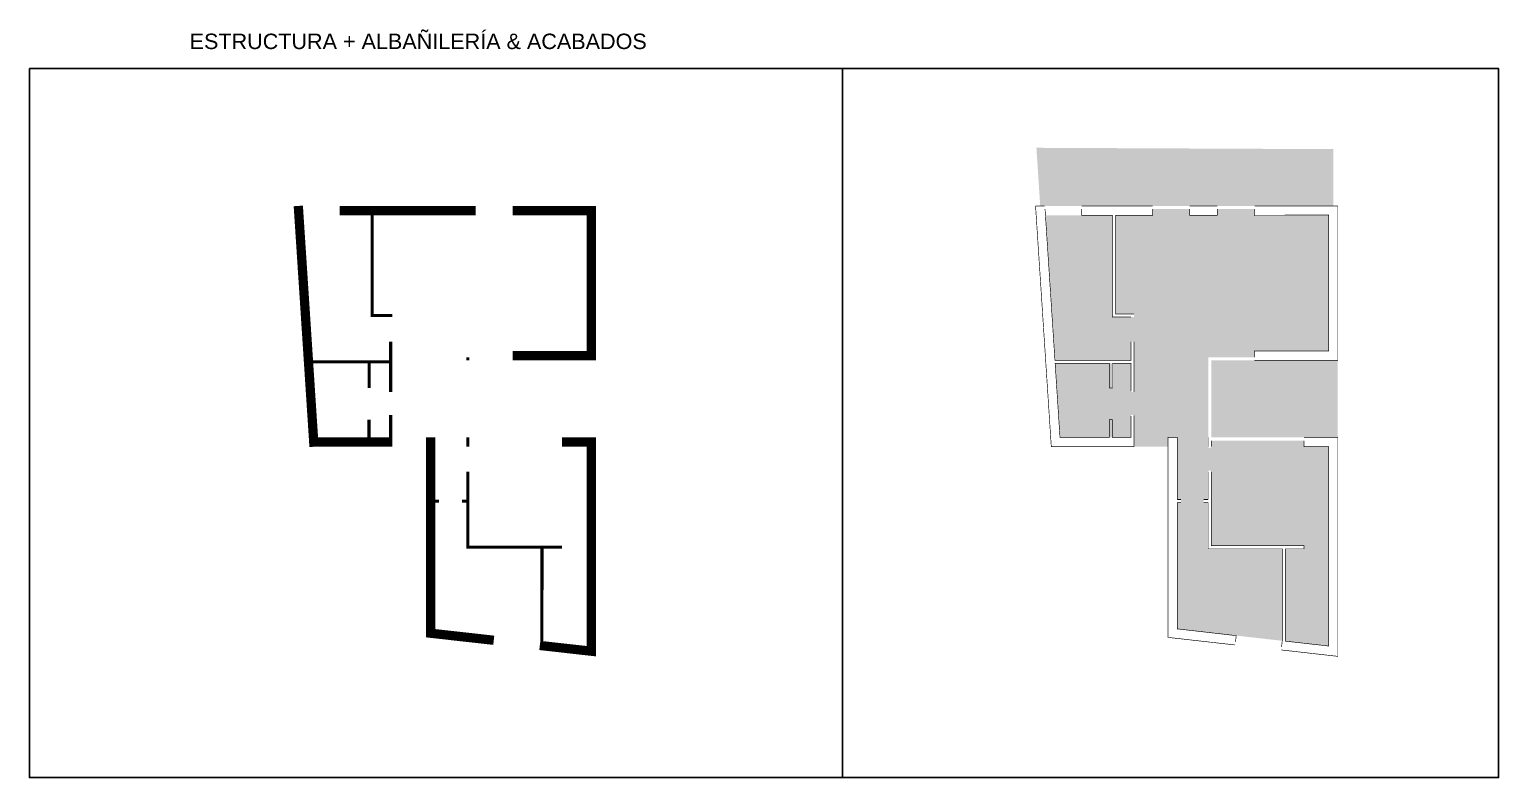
# Model space of a CAD drawing. Header units: metres. Extents: x -92 to 671, y -42 to 91.
# Drawn here: x 379.16 to 426.75, y -13.02 to 11.22 of the extents above; entities that cross this region are included whole.
import ezdxf

# ---------------------------------------------------------------- set-up
doc = ezdxf.new("R2010")
doc.units = ezdxf.units.M
doc.layers.add('01Texto 1', color=220, linetype='Continuous')
doc.layers.add('02Acabados', color=7, linetype='Continuous', lineweight=30)
doc.layers.add('02Albañilería', color=7, linetype='Continuous', lineweight=30)
doc.styles.get("Standard").update_dxf_attribs({"font": 'arial.ttf'})

msp = doc.modelspace()

# ---------------------------------------------------------------- hatches: boundary and pattern name
at = {"layer": '02Albañilería', "transparency": 33554483}
h = msp.add_hatch(color=142, dxfattribs=at)
h.dxf.hatch_style = 1
h.paths.add_polyline_path([(421.394, 5.498), (421.389, 7.337), (411.776, 7.381), (411.899, 5.498)])
h = msp.add_hatch(color=171, dxfattribs=at)
h.dxf.hatch_style = 1
h.paths.add_polyline_path([(421.239, 5.202), (418.837, 5.197), (418.839, 5.398), (417.639, 5.396), (417.639, 5.197), (416.739, 5.197), (416.739, 5.398), (415.54, 5.398), (415.539, 5.198), (414.342, 5.197), (414.342, 2.001), (414.94, 2.001), (414.942, 0.799), (414.94, 0.796), (414.94, -0.534), (414.839, -0.534), (414.839, -1.274), (414.939, -1.274), (414.94, -2.301), (416.041, -2.305), (416.041, -2.001), (416.34, -2.001), (416.34, -4.013), (416.457, -4.013), (416.457, -4.113), (417.197, -4.113), (417.197, -4.013), (417.339, -4.013), (417.34, 0.599), (418.839, 0.599), (418.839, 0.799), (421.241, 0.799)])
h = msp.add_hatch(color=151, dxfattribs=at)
h.dxf.hatch_style = 1
h.paths.add_polyline_path([(414.238, 5.198), (412.069, 5.197), (412.366, 0.498), (414.85, 0.498), (414.839, 1.097), (414.94, 1.099), (414.94, 1.9), (414.239, 1.9)])
h = msp.add_hatch(color=142, dxfattribs=at)
h.dxf.hatch_style = 1
h.paths.add_polyline_path([(421.539, -2.001), (421.539, 0.499), (417.439, 0.499), (417.439, -2.001)])
h = msp.add_hatch(color=40, dxfattribs=at)
h.dxf.hatch_style = 1
h.paths.add_polyline_path([(414.839, 0.399), (412.385, 0.399), (412.539, -2.001), (414.839, -2.001)])
at = {"layer": '02Albañilería', "true_color": 0xa953a0, "transparency": 33554483}
h = msp.add_hatch(color=215, dxfattribs=at)
h.dxf.hatch_style = 1
h.paths.add_polyline_path([(420.439, -2.301), (420.439, -2.101), (417.439, -2.101), (417.439, -2.332), (417.339, -2.332), (417.339, -3.078), (417.439, -3.078), (417.439, -5.509), (420.439, -5.509), (420.439, -5.609), (419.842, -5.609), (419.839, -8.599), (421.239, -8.757), (421.239, -2.301)])
h = msp.add_hatch(color=215, dxfattribs=at)
h.dxf.hatch_style = 1
h.paths.add_polyline_path([(417.339, -4.113), (416.34, -4.113), (416.341, -8.204), (419.739, -8.588), (419.739, -5.609), (417.339, -5.609)])

# ---------------------------------------------------------------- linework, layer by layer
at = {"layer": '01Texto 1'}
for points in [[(379.157, 9.947), (426.747, 9.947), (426.747, -13.02), (379.157, -13.02)], [(379.157, 9.947), (405.492, 9.947), (405.492, -13.02), (379.157, -13.02)]]:
    msp.add_lwpolyline(points, close=True, dxfattribs=at)
at = {"layer": '02Acabados', "color": 9, "true_color": 0xd19cc7, "const_width": 0.02}
for points in [[(411.748, 5.498), (412.048, 5.498)], [(414.939, -2.301), (412.258, -2.302), (411.748, 5.498)], [(413.238, 5.497), (415.539, 5.498)], [(416.743, 5.495), (417.639, 5.5)], [(418.842, 5.498), (421.539, 5.498), (421.54, 0.499), (418.839, 0.499)], [(418.214, -8.723), (416.041, -8.478), (416.041, -2.305)], [(420.439, -2.001), (421.539, -2.001), (421.539, -9.092), (419.706, -8.884)]]:
    msp.add_lwpolyline(points, dxfattribs=at)
at = {"layer": '02Acabados', "color": 222, "const_width": 0.02}
for points in [[(412.055, 5.398), (412.376, 0.498), (414.84, 0.498), (414.839, 1.097)], [(414.84, 1.899), (414.239, 1.899), (414.239, 5.198), (413.238, 5.198), (413.238, 5.398)], [(417.439, -2.301), (417.439, -2.101)], [(420.439, -2.101), (420.439, -2.301), (421.239, -2.301), (421.239, -8.757), (419.839, -8.599), (419.842, -5.609), (420.439, -5.609), (420.439, -5.509), (417.439, -5.509), (417.439, -3.108)], [(418.225, -8.624), (418.248, -8.421), (416.341, -8.202), (416.341, -4.113), (416.457, -4.113)], [(417.197, -4.113), (417.339, -4.113), (417.339, -5.609), (419.739, -5.609), (419.739, -8.588), (419.716, -8.791)]]:
    msp.add_lwpolyline(points, dxfattribs=at)
at = {"layer": '02Acabados', "color": 61, "const_width": 0.02}
for points in [[(415.539, 5.395), (415.539, 5.198), (414.342, 5.197), (414.34, 2.001), (414.94, 2.001)], [(417.639, 5.196), (416.739, 5.196), (416.739, 5.395)]]:
    msp.add_lwpolyline(points, dxfattribs=at)
at = {"layer": '02Acabados', "color": 171, "const_width": 0.02}
for points in [[(417.639, 5.396), (417.639, 5.196)], [(418.839, 5.398), (418.839, 5.198), (421.239, 5.202), (421.241, 0.799), (418.839, 0.799), (418.839, 0.599)], [(414.939, -0.534), (414.939, 1.099)], [(414.939, -2.301), (414.939, -1.289)], [(416.34, -2.001), (416.04, -2.001), (416.041, -2.305)], [(416.34, -2.001), (416.34, -4.012)], [(417.339, -2.301), (417.339, -2.001)], [(417.339, -4.013), (417.339, -3.108)]]:
    msp.add_lwpolyline(points, dxfattribs=at)
at = {"layer": '02Acabados', "color": 142, "const_width": 0.02}
msp.add_lwpolyline([(414.142, -0.401), (414.139, 0.398), (412.382, 0.399), (412.435, -0.406)], dxfattribs=at)
at = {"layer": '02Acabados', "color": 174, "true_color": 0x0000a5, "const_width": 0.02}
for points in [[(414.839, -0.504), (414.84, 0.399), (414.24, 0.398), (414.24, -0.401), (414.142, -0.401)], [(412.435, -0.407), (412.539, -2.001), (414.139, -2.001), (414.141, -1.422), (414.239, -1.422), (414.239, -2.001), (414.839, -2.001), (414.839, -1.304)]]:
    msp.add_lwpolyline(points, dxfattribs=at)
at = {"layer": '02Acabados', "color": 42, "true_color": 0xc29100, "const_width": 0.03}
for points in [[(416.34, -4.012), (416.457, -4.013)], [(417.197, -4.013), (417.339, -4.013)]]:
    msp.add_lwpolyline(points, dxfattribs=at)
at = {"layer": '02Albañilería', "color": 62, "true_color": 0x9fd200, "const_width": 0.3}
for points in [[(387.867, 5.498), (388.377, -2.302)], [(389.207, 5.348), (391.508, 5.348)], [(391.307, 5.346), (393.608, 5.346)], [(394.81, 5.348), (397.358, 5.348), (397.357, 0.649), (394.807, 0.649)], [(392.158, -2.001), (392.159, -8.477)], [(396.408, -2.151), (397.358, -2.151), (397.358, -8.925), (395.691, -8.739)], [(392.025, -8.328), (394.199, -8.571)]]:
    msp.add_lwpolyline(points, dxfattribs=at)
at = {"layer": '02Albañilería', "color": 142, "true_color": 0x009de4, "const_width": 0.1}
for points in [[(390.258, 5.198), (390.258, 1.95), (390.908, 1.95)], [(393.357, -2.101), (393.357, -2.301)], [(393.357, -3.108), (393.357, -5.559), (396.408, -5.559)], [(392.308, -4.063), (392.425, -4.063)], [(393.165, -4.063), (393.307, -4.063)], [(395.761, -5.559), (395.758, -8.599)]]:
    msp.add_lwpolyline(points, dxfattribs=at)
at = {"layer": '02Albañilería', "color": 37, "const_width": 0.1}
for points in [[(390.859, 0.448), (390.859, 1.099)], [(388.328, 0.448), (390.859, 0.448), (390.858, -0.534)], [(390.16, -0.401), (390.16, 0.498)], [(390.158, -1.422), (390.158, -2.001)], [(390.858, -2.001), (390.858, -1.274)]]:
    msp.add_lwpolyline(points, dxfattribs=at)
at = {"layer": '02Albañilería', "color": 234, "true_color": 0xa31039, "const_width": 0.1}
for points in [[(393.358, 0.599), (393.358, 0.499)], [(393.357, -2.101), (393.357, -2.001)]]:
    msp.add_lwpolyline(points, dxfattribs=at)
at = {"layer": '02Albañilería', "color": 106, "true_color": 0x007f1f, "const_width": 0.3}
msp.add_lwpolyline([(390.908, -2.151), (388.508, -2.151)], dxfattribs=at)

# ---------------------------------------------------------------- texts
at = {"layer": '01Texto 1', "insert": (384.348, 11.079), "char_height": 0.5, "attachment_point": 1}
msp.add_mtext_dynamic_manual_height_columns('{\\C6;\\c16711935;ESTRUCTURA + ALBAÑILERÍA & ACABADOS}', width=28.52581, gutter_width=12.5, heights=[0], dxfattribs=at)

doc.saveas('drawing.dxf')
